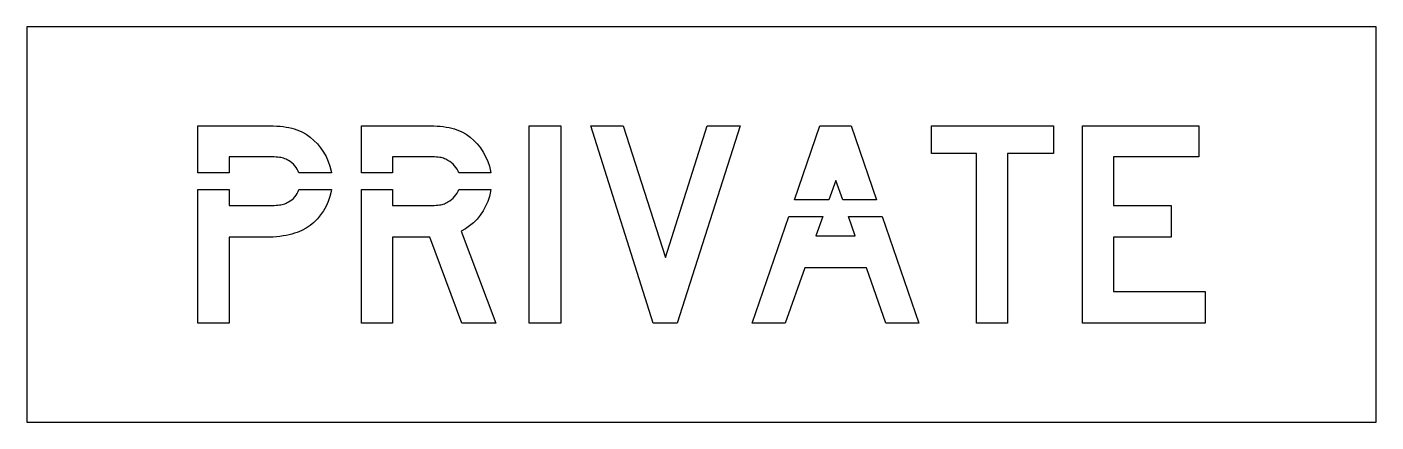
# Model space of a CAD drawing. Extents: x 0 to 41, y 0 to 12.
import ezdxf

# ---------------------------------------------------------------- set-up
doc = ezdxf.new("R2010")
doc.units = 0
doc.layers.add('CUT', color=7, linetype='Continuous')
doc.layers.add('OUTSIDE', color=1, linetype='Continuous')

msp = doc.modelspace()

# ---------------------------------------------------------------- linework, layer by layer
at = {"layer": 'CUT'}
for points in [[(8.0974, 7.8312), (8.0518, 7.8744), (8.0038, 7.9134), (7.9522, 7.9476), (7.9114, 7.9674), (7.8724, 7.9842), (7.834, 7.9992), (7.7956, 8.0118), (7.7566, 8.0226), (7.7158, 8.0316), (7.672, 8.0388), (7.6252, 8.0442), (7.5736, 8.0478), (7.5166, 8.0508), (7.4542, 8.052), (7.384, 8.0526), (6.142, 8.0526), (6.142, 7.5668), (5.1946, 7.5668), (5.1946, 9), (7.258, 9), (7.3756, 8.9988), (7.4866, 8.9964), (7.5916, 8.991), (7.6912, 8.9838), (7.786, 8.9736), (7.876, 8.9604), (7.9624, 8.9442), (8.0452, 8.925), (8.125, 8.9022), (8.2024, 8.8758), (8.278, 8.8452), (8.3524, 8.8104), (8.4814, 8.7396), (8.6038, 8.6544), (8.719, 8.556), (8.8264, 8.4462), (8.9248, 8.3262), (9.013, 8.1972), (9.0904, 8.061), (9.1558, 7.9188), (9.208, 7.7712), (9.247, 7.6212), (9.2554, 7.5668), (8.2629, 7.5668), (8.2396, 7.6224), (8.2102, 7.6788), (8.1766, 7.7328), (8.1388, 7.7838)], [(12.9514, 7.8312), (12.9034, 7.8744), (12.8506, 7.9134), (12.7948, 7.9476), (12.7588, 7.9674), (12.7252, 7.9842), (12.6916, 7.9992), (12.6574, 8.0118), (12.622, 8.0226), (12.5842, 8.0316), (12.5428, 8.0388), (12.4972, 8.0442), (12.4456, 8.0478), (12.3874, 8.0508), (12.3214, 8.052), (12.2476, 8.0526), (11.1106, 8.0526), (11.1106, 7.5668), (10.1632, 7.5668), (10.1632, 9), (12.142, 9), (12.2548, 8.9988), (12.3622, 8.9964), (12.4636, 8.991), (12.5608, 8.9838), (12.6532, 8.9736), (12.742, 8.9604), (12.8272, 8.9442), (12.9094, 8.925), (12.9886, 8.9022), (13.066, 8.8758), (13.1416, 8.8452), (13.216, 8.8104), (13.3444, 8.7396), (13.4656, 8.6544), (13.5796, 8.556), (13.6846, 8.4462), (13.78, 8.3262), (13.8658, 8.1972), (13.9402, 8.061), (14.0032, 7.9188), (14.0536, 7.7712), (14.0908, 7.6212), (14.0989, 7.5668), (13.1258, 7.5668), (13.1014, 7.6224), (13.0708, 7.6788), (13.036, 7.7328), (12.9958, 7.7838)], [(15.2578, 3), (15.2578, 9), (16.2262, 9), (16.2262, 3)], [(19.405, 4.9998), (20.6686, 9), (21.679, 9), (19.7632, 3), (19.0264, 3), (17.1316, 9), (18.121, 9)], [(24.0994, 9), (25.0468, 9), (25.8221, 6.7457), (24.7906, 6.7457), (24.5836, 7.3368), (24.3694, 6.7457), (23.3244, 6.7457)], [(28.8574, 8.1576), (27.4894, 8.1576), (27.4894, 9), (31.1944, 9), (31.1944, 8.1576), (29.8048, 8.1576), (29.8048, 3), (28.8574, 3)], [(35.6158, 8.0526), (33.0262, 8.0526), (33.0262, 6.579), (34.7734, 6.579), (34.7734, 5.6106), (33.0262, 5.6106), (33.0262, 3.9684), (35.8054, 3.9684), (35.8054, 3), (32.0788, 3), (32.0788, 9), (35.6158, 9)], [(8.9248, 6.2898), (8.8264, 6.171), (8.719, 6.0636), (8.6038, 5.9682), (8.4814, 5.8872), (8.3524, 5.8212), (8.2822, 5.7906), (8.2084, 5.7618), (8.131, 5.7348), (8.05, 5.7102), (7.9648, 5.688), (7.876, 5.6682), (7.7836, 5.6514), (7.6864, 5.637), (7.5856, 5.6256), (7.4806, 5.6172), (7.3714, 5.6124), (7.258, 5.6106), (6.142, 5.6106), (6.142, 3), (5.1946, 3), (5.1946, 7.0648), (6.142, 7.0648), (6.142, 6.579), (7.384, 6.579), (7.4542, 6.5796), (7.5166, 6.5808), (7.5736, 6.5838), (7.6252, 6.5874), (7.672, 6.5928), (7.7158, 6.6), (7.7566, 6.609), (7.7956, 6.6192), (7.834, 6.6324), (7.8724, 6.6474), (7.9114, 6.6642), (7.9522, 6.684), (8.0038, 6.714), (8.0518, 6.75), (8.0974, 6.792), (8.1388, 6.8388), (8.1766, 6.8898), (8.2102, 6.945), (8.2396, 7.0026), (8.2642, 7.0632), (8.2647, 7.0648), (9.2564, 7.0648), (9.247, 7.002), (9.208, 6.8484), (9.1558, 6.699), (9.0904, 6.555), (9.013, 6.4182)], [(11.1106, 7.0648), (11.1106, 6.579), (12.2476, 6.579), (12.3172, 6.5796), (12.3802, 6.5808), (12.4366, 6.5838), (12.4876, 6.5874), (12.5338, 6.5928), (12.5764, 6.6), (12.616, 6.609), (12.6526, 6.6192), (12.6886, 6.6324), (12.7234, 6.6474), (12.7588, 6.6642), (12.7948, 6.684), (12.8506, 6.7182), (12.9034, 6.7572), (12.9514, 6.8004), (12.9958, 6.8478), (13.036, 6.8988), (13.0708, 6.9528), (13.1014, 7.0092), (13.1258, 7.0648), (14.0996, 7.0648), (14.0902, 7.002), (14.0536, 6.8478), (14.0026, 6.6984), (13.939, 6.5538), (13.8634, 6.4158), (13.7758, 6.2856), (13.678, 6.165), (13.5706, 6.0546), (13.4536, 5.9562), (13.3282, 5.871), (13.195, 5.8002), (14.2474, 3), (13.216, 3), (12.2476, 5.6106), (11.1106, 5.6106), (11.1106, 3), (10.1632, 3), (10.1632, 7.0648)], [(24.1876, 6.2437), (23.9734, 5.6526), (25.1734, 5.6526), (24.9664, 6.2437), (25.9947, 6.2437), (27.1102, 3), (26.0998, 3), (25.51, 4.6842), (23.6362, 4.6842), (23.047, 3), (22.0366, 3), (23.1518, 6.2437)]]:
    msp.add_lwpolyline(points, close=True, dxfattribs=at)
at = {"layer": 'OUTSIDE'}
msp.add_lwpolyline([(0, 0), (41, 0), (41, 12), (0, 12)], close=True, dxfattribs=at)

doc.saveas('drawing.dxf')
